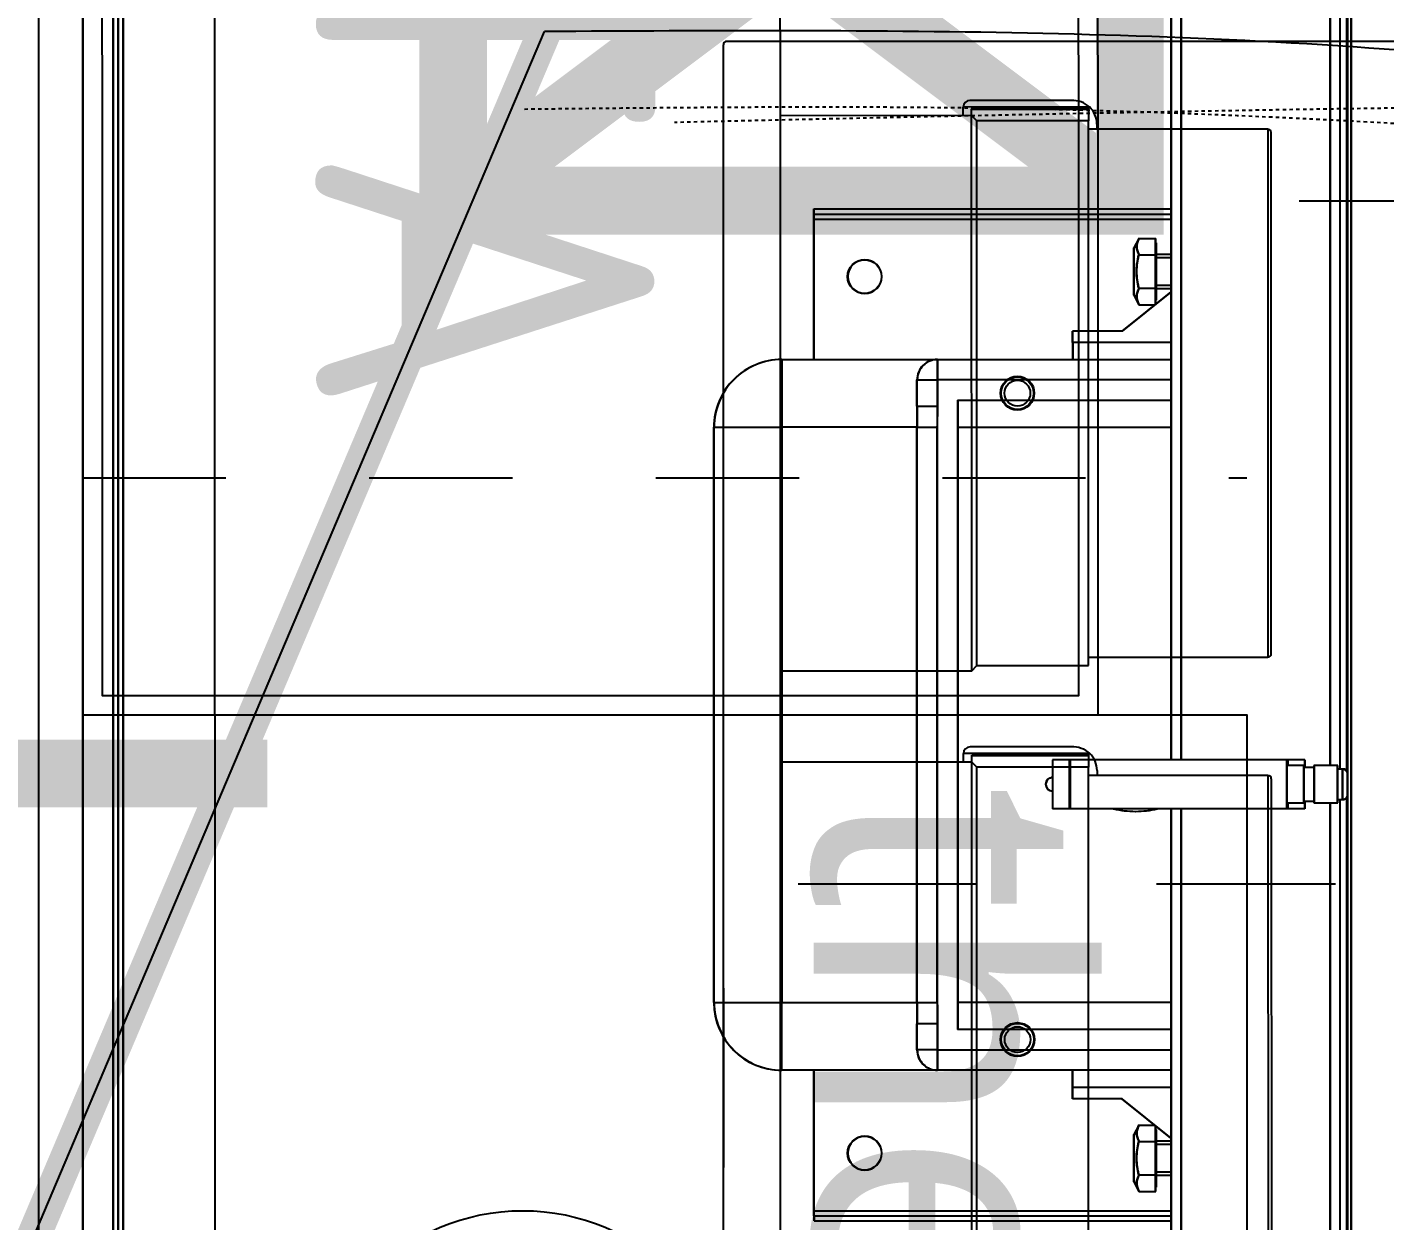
# Model space of a CAD drawing. Extents: x -2932 to 12371, y 2178 to 6224.
# Drawn here: x 6273.24 to 6313.35, y 4330.44 to 4365.71 of the extents above; entities that cross this region are included whole.
import ezdxf
from ezdxf import colors
from ezdxf.entities.mleader import LeaderData, LeaderLine
from ezdxf.math import Vec2, Vec3

# ---------------------------------------------------------------- set-up
doc = ezdxf.new("R2010")
doc.units = 0
doc.header["$PDMODE"] = 67
for name, pattern in [('ACAD_ISO02W100', [15, 12, -3]), ('prlm_ef', [0.165, 0.1, -0.065]), ('prlm_vmc', [0.282222, 0.141111, -0.141111]), ('Style de ligne -1', [0.41664, 0.20828, -0.20836])]:
    doc.linetypes.add(name, pattern=pattern)
doc.layers.get('0').update_dxf_attribs({"color": 252})
doc.layers.add('_GAZELEC-BOITE INCORPO', color=36, linetype='Continuous', lineweight=18)
doc.layers.add('_GAZELEC-RESERVATION', color=1, linetype='Continuous', lineweight=18)
for name, color, linetype in [('_GAZELEC-EAU CHAUDE', 1, 'Continuous'), ('B aménagement intérieur', 252, 'Continuous'), ('B Général', 252, 'Continuous'), ('C ANNOTATIONS-prestations', 252, 'Continuous'), ('F REMPLISSAGE-vert clair', 252, 'Continuous'), ('F REMPLISSAGE-vert foncé', 252, 'Continuous'), ('GAZ-GAZ N-1', 202, 'Continuous'), ('MTI900_Alu', 252, 'Continuous'), ('prlm-CHAUFF', 30, 'Continuous'), ('prlm-EAU-EF', 161, 'Continuous'), ('prlm-EAU-EUEV', 25, 'Continuous'), ('prlm-MOD', 64, 'Continuous')]:
    doc.layers.add(name, color=color, linetype=linetype)
doc.layers.add('prlm-ZEROPLOT', color=254, linetype='Continuous', plot=False)
doc.styles.add('Arial', font='arial.ttf')
doc.styles.add('prlm-chauff', font='trebucbi.ttf', dxfattribs={"height": 18})
doc.styles.get("Standard").update_dxf_attribs({"font": 'isocp.shx', "height": 15})
doc.dimstyles.new('200', dxfattribs={"dimscale": 0.1, "dimtxt": 150, "dimasz": 25, "dimexe": 50, "dimexo": 50, "dimgap": 20, "dimtad": 1, "dimdec": 0, "dimdsep": 46, "dimtxsty": 'Arial', "dimblk1": 'DOTBLANK', "dimblk2": 'DOTBLANK', "dimsah": 1, "dimcen": 25, "dimclrd": 5, "dimclre": 5, "dimadec": 0, "dimazin": 0, "dimtfac": 1, "dimtdec": 0, "dimtmove": 0, "dimatfit": 3, "dimldrblk": 'DOTBLANK', "dimfxl": 50, "dimtolj": 1, "dimtzin": 0, "dimarcsym": 0})

# ---------------------------------------------------------------- blocks, each defined once
blk = doc.blocks.new('A n1.200_wc-2')
at = {"layer": 'B Général', "linetype": 'Continuous'}
for p, q in [((-24.9, 0.1), (24.9, 0.1)), ((25, -20.1), (25, 0))]:
    blk.add_line(p, q, dxfattribs=at)
blk.add_arc((24.9, 0), 0.1, 0, 90, dxfattribs=at)
blk = doc.blocks.new('A n1.Groupe-6-1')
at = {"layer": 'B Général', "linetype": 'Style de ligne -1', "ltscale": 25.4, "flags": 128}
blk.add_lwpolyline([(-35.4, 7.6), (35.6, 7.6), (35.6, -32.4), (-35.4, -32.4)], close=True, dxfattribs=at)
at = {"layer": 'B Général', "xscale": -1, "rotation": 270}
blk.add_blockref('A n1.200_wc-2', (35.5, 7.5), dxfattribs=at)
blk = doc.blocks.new('A n1.WC-plan-PMR')
at = {"layer": 'B Général'}
blk.add_blockref('A n1.Groupe-6-1', (0, 0), dxfattribs=at)
blk = doc.blocks.new('A n1.T4 A32_A33 (2D)')
at = {"layer": 'B Général', "linetype": 'Continuous'}
blk.add_line((-638.1, 251.635), (-638.1, 160.635), dxfattribs=at)
at = {"layer": 'F REMPLISSAGE-vert clair'}
blk.add_line((-639.4, 251.635), (-639.4, 159.335), dxfattribs=at)
at = {"layer": 'F REMPLISSAGE-vert foncé'}
blk.add_line((-639.4, 251.635), (-639.4, 159.335), dxfattribs=at)
at = {"layer": 'F REMPLISSAGE-vert foncé', "linetype": 'Continuous'}
blk.add_line((-638.1, 251.635), (-638.1, 160.635), dxfattribs=at)
at = {"layer": 'B Général', "rotation": 180}
blk.add_blockref('A n1.WC-plan-PMR', (-583.58, 219.235), dxfattribs=at)
blk = doc.blocks.new('A n1.G 100_80')
at = {"layer": 'B Général', "linetype": 'Continuous', "flags": 128}
blk.add_lwpolyline([(9.5, -45), (9.5, 45), (48.52, 45), (48.52, -45)], close=True, dxfattribs=at)
at = {"layer": 'C ANNOTATIONS-prestations'}
for p, q in [((46.87, 43.75), (46.87, -43.75)), ((46.97, -43.75), (46.97, 43.75)), ((9.5, 42.25), (9.5, -42.25)), ((10.55, 41.05), (10.55, -41.05)), ((10.7, 41), (10.7, -41)), ((41.65, 2.775), (41.65, 40.287)), ((41.95, 2.775), (41.95, 40.274)), ((10.4, 39.6), (10.4, -39.6)), ((46.35, 2.6), (46.35, 36.034)), ((46.65, 35.974), (46.65, 2.5)), ((46.85, 31.75), (46.85, 2.433)), ((31.1, 14.95), (41.65, 14.95)), ((31.1, 14.8), (31.1, 14.95)), ((31.1, 14.8), (41.65, 14.8)), ((31.1, 14.8), (31.1, 14.65)), ((31.1, 14.65), (31.1, 10.5)), ((31.1, 14.65), (41.65, 14.65)), ((40.56, 13.8), (40.704, 14.082)), ((40.704, 14.082), (41.2, 14.082)), ((41.2, 14.082), (41.2, 13.836)), ((40.56, 13.8), (40.56, 12.4)), ((41.2, 13.95), (41.22, 13.95)), ((41.2, 13.836), (41.2, 13.591)), ((41.22, 13.95), (41.22, 12.25)), ((40.704, 13.591), (41.2, 13.591)), ((41.2, 13.591), (41.2, 13.1)), ((41.22, 13.6), (41.65, 13.6)), ((41.65, 13.508), (41.22, 13.508)), ((41.2, 13.1), (41.2, 12.609)), ((41.65, 12.504), (40.205, 11.342)), ((40.704, 12.609), (41.2, 12.609)), ((41.2, 12.609), (41.2, 12.364)), ((41.65, 12.692), (41.22, 12.692)), ((41.65, 12.6), (41.22, 12.6)), ((40.704, 12.119), (40.56, 12.4)), ((40.704, 12.119), (41.171, 12.119)), ((41.2, 12.364), (41.2, 12.142)), ((41.22, 12.25), (41.2, 12.25)), ((38.75, 11.342), (38.75, 11)), ((40.205, 11.342), (38.75, 11.342)), ((38.75, 11), (41.65, 11)), ((38.75, 11), (38.75, 10.5)), ((34.75, 10.5), (30.15, 10.5)), ((30.15, 10.5), (30.15, 8.5)), ((41.65, 10.5), (34.75, 10.5)), ((34.75, 9.9), (34.75, 10.5)), ((34.15, 9.9), (34.15, 9.125)), ((34.75, 9.9), (34.15, 9.9)), ((34.75, 9.9), (41.65, 9.9)), ((34.75, 9.125), (34.75, 9.9)), ((35.35, -9.3), (35.35, 9.3)), ((41.65, 9.3), (35.35, 9.3)), ((34.15, 8.5), (34.15, 9.125)), ((34.75, 9.125), (34.15, 9.125)), ((28.15, 8.5), (28.15, -8.5)), ((28.15, 8.5), (30.15, 8.5)), ((30.15, -8.5), (30.15, 8.5)), ((30.15, 8.5), (34.15, 8.5)), ((34.15, 8.5), (34.15, -8.5)), ((34.15, 8.5), (34.742, 8.5)), ((34.742, -8.5), (34.742, 8.5)), ((41.65, 8.5), (35.35, 8.5)), ((38.65, 2.775), (38.15, 2.775)), ((38.15, 1.325), (38.15, 2.775)), ((38.65, 1.325), (38.65, 2.775)), ((38.675, 2.775), (38.65, 2.775)), ((38.675, 2.775), (38.675, 1.325)), ((45.075, 2.775), (38.675, 2.775)), ((45.075, 2.775), (45.075, 1.325)), ((45.1, 2.775), (45.075, 2.775)), ((45.075, 2.6), (45.575, 2.6)), ((45.6, 2.775), (45.1, 2.775)), ((45.1, 2.6), (45.1, 2.775)), ((45.575, 1.5), (45.575, 2.6)), ((45.575, 2.55), (45.875, 2.55)), ((45.6, 2.55), (45.6, 2.775)), ((45.875, 1.5), (45.875, 2.6)), ((45.875, 2.6), (46.575, 2.6)), ((46.575, 2.6), (46.575, 1.5)), ((46.575, 2.5), (46.725, 2.5)), ((46.725, 2.5), (46.725, 1.6)), ((46.85, 1.667), (46.85, -31.75)), ((38.65, 1.325), (38.15, 1.325)), ((38.675, 1.325), (38.65, 1.325)), ((45.075, 1.325), (38.675, 1.325)), ((41.65, -40.287), (41.65, 1.325)), ((41.95, -40.274), (41.95, 1.325)), ((45.575, 1.5), (45.075, 1.5)), ((45.1, 1.325), (45.075, 1.325)), ((45.1, 1.325), (45.1, 1.5)), ((45.6, 1.325), (45.1, 1.325)), ((45.875, 1.55), (45.575, 1.55)), ((45.6, 1.325), (45.6, 1.55)), ((46.575, 1.5), (45.875, 1.5)), ((46.35, -36.044), (46.35, 1.5)), ((46.725, 1.6), (46.575, 1.6)), ((46.65, 1.6), (46.65, -35.984)), ((28.15, -8.5), (30.15, -8.5)), ((34.15, -8.5), (30.15, -8.5)), ((30.15, -10.5), (30.15, -8.5)), ((34.15, -9.124), (34.15, -8.5)), ((34.15, -8.5), (34.742, -8.5)), ((35.35, -8.5), (41.65, -8.5)), ((34.15, -9.124), (34.15, -9.9)), ((34.15, -9.124), (34.75, -9.124)), ((34.75, -9.9), (34.75, -9.124)), ((35.35, -9.3), (41.65, -9.3)), ((34.15, -9.9), (34.75, -9.9)), ((41.65, -9.9), (34.75, -9.9)), ((34.75, -10.5), (34.75, -9.9)), ((30.15, -10.5), (34.75, -10.5)), ((31.1, -10.5), (31.1, -14.65)), ((34.75, -10.5), (41.65, -10.5)), ((38.75, -11), (38.75, -10.5)), ((41.65, -11), (38.75, -11)), ((38.75, -11), (38.75, -11.342)), ((40.205, -11.342), (38.75, -11.342)), ((41.65, -12.504), (40.205, -11.342)), ((40.56, -12.4), (40.704, -12.118)), ((40.56, -12.4), (40.56, -13.8)), ((40.704, -12.118), (41.171, -12.118)), ((41.2, -12.142), (41.2, -12.364)), ((41.2, -12.25), (41.22, -12.25)), ((41.2, -12.364), (41.2, -12.609)), ((41.22, -12.25), (41.22, -13.95)), ((40.704, -12.609), (41.2, -12.609)), ((41.2, -12.609), (41.2, -13.1)), ((41.22, -12.6), (41.65, -12.6)), ((41.65, -12.692), (41.22, -12.692)), ((41.2, -13.1), (41.2, -13.591)), ((40.704, -13.591), (41.2, -13.591)), ((41.2, -13.591), (41.2, -13.836)), ((41.65, -13.508), (41.22, -13.508)), ((41.65, -13.6), (41.22, -13.6)), ((40.704, -14.081), (40.56, -13.8)), ((41.2, -13.836), (41.2, -14.081)), ((41.22, -13.95), (41.2, -13.95)), ((40.704, -14.081), (41.2, -14.081)), ((31.1, -14.65), (31.1, -14.8)), ((31.1, -14.65), (41.65, -14.65)), ((31.1, -14.8), (41.65, -14.8)), ((31.1, -14.8), (31.1, -14.95)), ((31.1, -14.95), (41.65, -14.95))]:
    blk.add_line(p, q, dxfattribs=at)
at = {"layer": 'C ANNOTATIONS-prestations', "flags": 128}
for points in [[(40.704, 13.591, -0.132797), (40.637, 13.836, -0.132797), (40.704, 14.082)], [(40.704, 12.119, -0.132797), (40.637, 12.364, -0.132797), (40.704, 12.609)], [(28.15, 8.5, -0.198912), (28.736, 9.914, -0.198912), (30.15, 10.5)], [(34.15, 9.9, -0.198912), (34.326, 10.324, -0.198912), (34.75, 10.5)], [(39.95, 2.775, -0.057544), (40.6, 2.85, -0.057544), (41.25, 2.775)], [(46.725, 2.5, -0.16547), (46.816, 2.469, -0.16547), (46.87, 2.388)], [(38.15, 1.85, -0.414214), (37.95, 2.05, -0.414214), (38.15, 2.25)], [(46.87, 1.712, -0.16547), (46.816, 1.631, -0.16547), (46.725, 1.6)], [(30.15, -10.5, -0.198912), (28.736, -9.914, -0.198912), (28.15, -8.5)], [(34.75, -10.5, -0.198912), (34.326, -10.324, -0.198912), (34.15, -9.9)], [(40.704, -12.609, -0.132797), (40.637, -12.364, -0.132797), (40.704, -12.118)], [(40.704, -14.081, -0.132797), (40.637, -13.836, -0.132797), (40.704, -13.591)]]:
    blk.add_lwpolyline(points, format="xyb", dxfattribs=at)
blk.add_lwpolyline([(34.75, -9.124), (34.742, -8.506), (34.742, -8.5)], dxfattribs=at)
at = {"layer": 'C ANNOTATIONS-prestations'}
for centre in [(32.6, 12.95), (32.6, -12.95)]:
    blk.add_circle(centre, 0.5, dxfattribs=at)
for points in [[(40.704, 13.591), (40.575, 13.098), (40.702, 12.615), (40.703, 12.612), (40.704, 12.609)], [(34.742, 8.5), (34.746, 8.812), (34.75, 9.118), (34.75, 9.121), (34.75, 9.125)], [(40.704, -12.609), (40.575, -13.102), (40.702, -13.585), (40.703, -13.588), (40.704, -13.591)]]:
    blk.add_open_spline(points, degree=2, knots=[0, 0, 0, 1, 1, 2, 2, 2], dxfattribs=at)
blk = doc.blocks.new('xi.thema+')
at = {"layer": 'prlm-CHAUFF', "color": 7, "linetype": 'prlm_vmc', "ltscale": 30}
for points in [[(-27.9, 0), (-27.9, 34.4)], [(27.9, 0), (27.9, 34.4)]]:
    blk.add_lwpolyline(points, dxfattribs=at)
at = {"layer": 'prlm-CHAUFF', "color": 0}
blk.add_lwpolyline([(-20.9, 0), (-20.9, 34.4), (20.9, 34.4), (20.9, 0)], close=True, dxfattribs=at)
for radius in [6.25, 4]:
    blk.add_circle((0, 13), radius, dxfattribs=at)
at = {"layer": 'prlm-CHAUFF', "color": 0, "insert": (0, 25.539), "char_height": 8, "width": 7.19706, "attachment_point": 5, "style": 'prlm-chauff'}
blk.add_mtext('thema+', dxfattribs=at)
blk = doc.blocks.new('A n0.MTI900_Alu_390')
at = {"layer": 'MTI900_Alu', "color": 1, "linetype": 'Continuous'}
for p, q in [((-4.225, 0), (4.225, 0)), ((-4.105, -0.105), (4.105, -0.105)), ((-4.1, -0.12), (4.1, -0.12)), ((-3.96, -0.09), (3.96, -0.09)), ((-0.85, -1.865), (0.85, -1.865)), ((-0.85, -1.865), (-0.85, -2.065)), ((0.85, -1.865), (0.85, -2.065)), ((-1.05, -2.525), (-1.05, -2.065)), ((-1.05, -2.065), (-0.85, -2.065)), ((0.85, -2.065), (-0.85, -2.065)), ((-0.85, -2.065), (-0.85, -2.465)), ((0.85, -2.465), (0.85, -2.065)), ((1.05, -2.065), (0.85, -2.065)), ((1.05, -2.065), (1.05, -2.525)), ((-1.48, -2.16), (-1.495, -2.16)), ((-1.48, -2.16), (-1.48, -3.215)), ((-1.48, -2.16), (-1.465, -2.16)), ((-1.465, -2.16), (-1.05, -2.16)), ((-1.465, -2.16), (-1.465, -3.215)), ((1.05, -2.16), (1.465, -2.16)), ((1.465, -2.16), (1.48, -2.16)), ((1.465, -2.16), (1.465, -3.215)), ((1.48, -2.16), (1.48, -3.215)), ((1.48, -2.16), (1.495, -2.16)), ((1.495, -2.16), (1.495, -3.215)), ((-0.99, -2.465), (-0.9124, -2.465)), ((-0.99, -2.525), (-0.99, -2.465)), ((-0.85, -2.465), (-0.9124, -2.465)), ((-0.9124, -2.525), (-0.9124, -2.465)), ((-0.85, -2.465), (0.85, -2.465)), ((-0.85, -2.465), (-0.85, -2.5242)), ((0.9124, -2.465), (0.85, -2.465)), ((0.85, -2.465), (0.85, -2.5242)), ((0.9124, -2.465), (0.99, -2.465)), ((0.9124, -2.465), (0.9124, -2.525)), ((0.99, -2.465), (0.99, -2.525)), ((-1.05, -3.215), (-1.05, -2.525)), ((-0.99, -2.525), (-1.05, -2.525)), ((-0.99, -2.525), (-0.99, -3.215)), ((-0.9124, -2.525), (-0.99, -2.525)), ((0.85, -2.5242), (-0.85, -2.5242)), ((0.99, -2.525), (0.9124, -2.525)), ((0.99, -3.215), (0.99, -2.525)), ((1.05, -2.525), (0.99, -2.525)), ((1.05, -2.525), (1.05, -3.215)), ((0.93, -2.585), (-0.93, -2.585)), ((-0.93, -3.215), (-0.93, -2.585)), ((-0.85, -3.215), (-0.85, -2.585)), ((0.85, -2.585), (0.85, -3.215)), ((0.93, -2.585), (0.93, -3.215)), ((-0.2775, -2.915), (-0.2775, -2.865)), ((-0.1325, -2.865), (-0.2775, -2.865)), ((-0.1325, -2.915), (-0.1325, -2.865)), ((-1.1342, -2.925), (-1.1, -2.925)), ((-1.1342, -3.0705), (-1.1342, -2.925)), ((-1.1, -2.925), (-1.1, -3.215)), ((-1.1, -2.925), (-1.05, -2.925)), ((-0.1325, -2.915), (-0.2775, -2.915)), ((-0.2775, -2.9175), (-0.2775, -2.915)), ((-0.2775, -2.9175), (-0.1325, -2.9175)), ((-0.2775, -3.5575), (-0.2775, -2.9175)), ((-0.1325, -2.9175), (-0.1325, -2.915)), ((-0.1325, -3.5575), (-0.1325, -2.9175)), ((1.1, -2.925), (1.05, -2.925)), ((1.1, -3.215), (1.1, -2.925)), ((1.1, -2.925), (1.1342, -2.925)), ((1.1342, -3.0705), (1.1342, -2.925)), ((-1.2504, -3.215), (-1.1342, -3.0705)), ((1.2504, -3.215), (1.1342, -3.0705)), ((-1.38, -3.106), (-1.4081, -3.1204)), ((-1.4081, -3.1204), (-1.4081, -3.17)), ((-1.38, -3.106), (-1.24, -3.106)), ((-1.3591, -3.1204), (-1.3591, -3.17)), ((-1.2609, -3.1204), (-1.2609, -3.17)), ((-1.2119, -3.1204), (-1.24, -3.106)), ((-1.2119, -3.1204), (-1.2119, -3.1671)), ((1.24, -3.106), (1.2119, -3.1204)), ((1.2119, -3.1204), (1.2119, -3.1671)), ((1.24, -3.106), (1.38, -3.106)), ((1.2609, -3.1204), (1.2609, -3.17)), ((1.3591, -3.1204), (1.3591, -3.17)), ((1.4081, -3.1204), (1.38, -3.106)), ((1.4081, -3.1204), (1.4081, -3.17)), ((-1.4081, -3.17), (-1.3836, -3.17)), ((-1.395, -3.17), (-1.395, -3.172)), ((-1.395, -3.172), (-1.225, -3.172)), ((-1.3836, -3.17), (-1.3591, -3.17)), ((-1.36, -3.172), (-1.36, -3.215)), ((-1.3591, -3.17), (-1.31, -3.17)), ((-1.3508, -3.215), (-1.3508, -3.172)), ((-1.31, -3.17), (-1.2609, -3.17)), ((-1.2692, -3.215), (-1.2692, -3.172)), ((-1.2609, -3.17), (-1.2364, -3.17)), ((-1.26, -3.215), (-1.26, -3.172)), ((-1.2364, -3.17), (-1.2142, -3.17)), ((-1.225, -3.172), (-1.225, -3.17)), ((1.2142, -3.17), (1.2364, -3.17)), ((1.225, -3.17), (1.225, -3.172)), ((1.225, -3.172), (1.395, -3.172)), ((1.2364, -3.17), (1.2609, -3.17)), ((1.26, -3.172), (1.26, -3.215)), ((1.2609, -3.17), (1.31, -3.17)), ((1.2692, -3.215), (1.2692, -3.172)), ((1.31, -3.17), (1.3591, -3.17)), ((1.3508, -3.215), (1.3508, -3.172)), ((1.3591, -3.17), (1.3836, -3.17)), ((1.36, -3.215), (1.36, -3.172)), ((1.3836, -3.17), (1.4081, -3.17)), ((1.395, -3.172), (1.395, -3.17)), ((-0.2775, -3.215), (-4.0287, -3.215)), ((-0.2775, -3.245), (-4.0274, -3.245)), ((4.0287, -3.215), (-0.1325, -3.215)), ((4.0274, -3.245), (-0.1325, -3.245)), ((-0.2775, -3.5575), (-0.1325, -3.5575)), ((-0.2775, -3.56), (-0.2775, -3.5575)), ((-0.2775, -3.61), (-0.2775, -3.56)), ((-0.26, -3.56), (-0.2775, -3.56)), ((-0.26, -3.5575), (-0.26, -3.6075)), ((-0.15, -3.6075), (-0.15, -3.5575)), ((-0.1325, -3.56), (-0.15, -3.56)), ((-0.1325, -3.56), (-0.1325, -3.5575)), ((-0.1325, -3.61), (-0.1325, -3.56)), ((-0.255, -3.61), (-0.2775, -3.61)), ((-0.15, -3.6075), (-0.26, -3.6075)), ((-0.255, -3.6075), (-0.255, -3.6375)), ((-0.155, -3.6375), (-0.155, -3.6075)), ((-0.1325, -3.61), (-0.155, -3.61)), ((-0.15, -3.6375), (-0.26, -3.6375)), ((-0.26, -3.6375), (-0.26, -3.7075)), ((-0.15, -3.7075), (-0.15, -3.6375)), ((-0.26, -3.685), (-3.6034, -3.685)), ((3.6044, -3.685), (-0.15, -3.685)), ((-3.5974, -3.715), (-0.25, -3.715)), ((-0.26, -3.7075), (-0.15, -3.7075)), ((-0.25, -3.7075), (-0.25, -3.7225)), ((-0.25, -3.7225), (-0.16, -3.7225)), ((-0.16, -3.7225), (-0.16, -3.7075)), ((-0.16, -3.715), (3.5984, -3.715)), ((-4.375, -3.737), (4.375, -3.737)), ((4.375, -3.747), (-4.375, -3.747)), ((-3.175, -3.735), (-0.2433, -3.735)), ((-0.1667, -3.735), (3.175, -3.735))]:
    blk.add_line(p, q, dxfattribs=at)
for centre in [(-1.295, -2.31), (1.295, -2.31)]:
    blk.add_circle(centre, 0.05, dxfattribs=at)
for centre, radius, start, end in [((-0.85, -2.065), 0.2, 90, 180), ((0.85, -2.065), 0.2, 0, 90), ((-0.99, -2.525), 0.06, 90, 180), ((0.99, -2.525), 0.06, 0, 90), ((-0.205, -2.865), 0.02, 0, 180), ((0, -3.11), 0.285, 166.8264, 193.1736), ((-1.3836, -3.1624), 0.0487, 59.7422, 120.2578), ((-1.2364, -3.1624), 0.0487, 59.7422, 120.2578), ((1.2364, -3.1624), 0.0487, 59.7422, 120.2578), ((1.3836, -3.1624), 0.0487, 59.7422, 120.2578), ((-0.235, -3.7225), 0.015, 180, 255.1649), ((-0.175, -3.7225), 0.015, 284.8351, 0)]:
    blk.add_arc(centre, radius, start, end, dxfattribs=at)
for points, knots in [([(-0.85, -2.5242), (-0.8604, -2.5242), (-0.8708, -2.5243), (-0.8916, -2.5247), (-0.902, -2.525), (-0.9124, -2.525)], [0, 0, 0, 0, 0.5, 0.5, 1, 1, 1, 1]), ([(0.9124, -2.525), (0.902, -2.525), (0.8916, -2.5247), (0.8708, -2.5243), (0.8604, -2.5242), (0.85, -2.5242)], [0, 0, 0, 0, 0.5, 0.5, 1, 1, 1, 1]), ([(-1.3591, -3.1204), (-1.3511, -3.1183), (-1.343, -3.1166), (-1.3306, -3.1149), (-1.3265, -3.1144), (-1.3182, -3.1138), (-1.3141, -3.1137), (-1.3017, -3.1137), (-1.2935, -3.1143), (-1.2772, -3.1166), (-1.269, -3.1183), (-1.2609, -3.1204)], [0, 0, 0, 0, 0.25, 0.25, 0.375, 0.375, 0.5, 0.5, 0.75, 0.75, 1, 1, 1, 1]), ([(1.2609, -3.1204), (1.269, -3.1183), (1.2772, -3.1166), (1.2935, -3.1143), (1.3017, -3.1137), (1.3141, -3.1137), (1.3182, -3.1138), (1.3265, -3.1144), (1.3306, -3.1149), (1.343, -3.1166), (1.3511, -3.1183), (1.3591, -3.1204)], [0, 0, 0, 0, 0.25, 0.25, 0.5, 0.5, 0.625, 0.625, 0.75, 0.75, 1, 1, 1, 1])]:
    blk.add_open_spline(points, degree=3, knots=knots, dxfattribs=at)
blk = doc.blocks.new('xi.uta-yzen-g')
at = {"layer": 'prlm-CHAUFF', "ltscale": 50}
for p, q in [((-17.3, 35.02), (-1.7, 35.02)), ((-17.3, 35.02), (-17.3, 29.72)), ((-1.8, 35.12), (-17.2, 35.12)), ((-1.7, 29.72), (-1.7, 35.02)), ((1.8, 35.02), (17.4, 35.02)), ((1.8, 35.02), (1.8, 29.72)), ((1.9, 35.12), (17.3, 35.12)), ((-17.956, 29.72), (-17.55, 29.72)), ((-17.956, 29.72), (-17.956, 26.02)), ((-17.9, 29.72), (-17.9, 26.27)), ((-17.88, 29.72), (-17.88, 26.27)), ((-1.45, 29.72), (-17.55, 29.72)), ((-17.55, 29.72), (-17.55, 26.42)), ((-17.45, 29.97), (-17.3, 29.97)), ((-1.45, 26.42), (-1.45, 29.72)), ((1.144, 29.72), (1.55, 29.72)), ((1.144, 29.72), (1.144, 26.02)), ((1.2, 29.72), (1.2, 26.27)), ((1.22, 29.72), (1.22, 26.27)), ((17.65, 29.72), (1.55, 29.72)), ((1.55, 29.72), (1.55, 26.42)), ((1.65, 29.97), (1.8, 29.97)), ((-18.15, 29.216), (-18.15, 26.22)), ((0.95, 29.216), (0.95, 26.22)), ((-17.9, 28.42), (-17.88, 28.42)), ((1.2, 28.42), (1.22, 28.42)), ((-17.88, 28.07), (-17.9, 28.07)), ((-17.9, 27.693), (-17.88, 27.693)), ((1.22, 28.07), (1.2, 28.07)), ((1.2, 27.693), (1.22, 27.693)), ((-17.88, 27.343), (-17.9, 27.343)), ((-17.9, 27.293), (-17.88, 27.293)), ((1.22, 27.343), (1.2, 27.343)), ((1.2, 27.293), (1.22, 27.293)), ((-17.88, 27.193), (-17.9, 27.193)), ((1.22, 27.193), (1.2, 27.193)), ((-17.88, 26.27), (-17.9, 26.27)), ((-17.7, 26.27), (-17.88, 26.27)), ((-17.55, 26.42), (-17.7, 26.27)), ((-1.3, 26.27), (-17.7, 26.27)), ((-17.7, 26.27), (-17.7, 20.62)), ((-1.45, 26.42), (-17.55, 26.42)), ((-1.3, 26.27), (-1.45, 26.42)), ((-1.3, 20.62), (-1.3, 26.27)), ((1.22, 26.27), (1.2, 26.27)), ((1.4, 26.27), (1.22, 26.27)), ((1.55, 26.42), (1.4, 26.27)), ((17.8, 26.27), (1.4, 26.27)), ((1.4, 26.27), (1.4, 20.62)), ((17.65, 26.42), (1.55, 26.42)), ((-17.7, 26.02), (-17.95, 26.02)), ((1.4, 26.02), (1.15, 26.02))]:
    blk.add_line(p, q, dxfattribs=at)
for points in [[(-39, 30), (-39, 0), (0, 0), (0, 30)], [(-38.429, 29.429), (-38.429, 0.571), (-0.571, 0.571), (-0.571, 29.429)], [(-40.5, 20.62), (-40.5, 3.9), (40.5, 3.9), (40.5, 20.62)]]:
    blk.add_lwpolyline(points, close=True, dxfattribs=at)
for centre, radius in [((-9.5, 27.62), 0.5), ((-9.5, 27.62), 0.48), ((9.6, 27.62), 0.5), ((9.6, 27.62), 0.48), ((-9.5, 27.62), 0.38), ((9.6, 27.62), 0.38)]:
    blk.add_circle(centre, radius, dxfattribs=at)
for centre, radius, start, end in [((-17.2, 35.02), 0.1, 90, 180), ((-1.8, 35.02), 0.1, 0, 90), ((1.9, 35.02), 0.1, 90, 180), ((-17.375, 29.24), 0.776, 138.5248, 181.7675), ((-17.45, 29.27), 0.7, 90, 136.2731), ((1.725, 29.24), 0.776, 138.5248, 181.7675), ((1.65, 29.27), 0.7, 90, 136.2731), ((-17.95, 26.22), 0.2, 180, 268.3239), ((1.15, 26.22), 0.2, 180, 268.3239), ((-17.95, 26.22), 0.2, 268.3239, 270), ((1.15, 26.22), 0.2, 268.3239, 270)]:
    blk.add_arc(centre, radius, start, end, dxfattribs=at)
for centre, major_axis, ratio, start_param, end_param in [((-17.45, 28.959), (-0.45, 0), 0.974723, 5.983927, 6.283185), ((1.65, 28.959), (-0.45, 0), 0.974723, 5.983927, 6.283185), ((-17.45, 28.603), (-0.45, 0), 0.974723, 5.983927, 6.283185), ((-16.65, 28.603), (-1.25, 0), 0.146694, 0, 0.179125), ((1.65, 28.603), (-0.45, 0), 0.974723, 5.983927, 6.283185), ((2.45, 28.603), (-1.25, 0), 0.146694, 0, 0.179125)]:
    blk.add_ellipse(centre, major_axis=major_axis, ratio=ratio, start_param=start_param, end_param=end_param, dxfattribs=at)
for points in [[(-17.882, 29.391), (-17.886, 29.379), (-17.889, 29.366), (-17.897, 29.324), (-17.9, 29.294), (-17.9, 29.265)], [(1.218, 29.391), (1.214, 29.379), (1.211, 29.366), (1.203, 29.324), (1.2, 29.294), (1.2, 29.265)]]:
    blk.add_open_spline(points, degree=3, knots=[0.8185803, 0.8185803, 0.8185803, 0.8185803, 0.875, 0.875, 1, 1, 1, 1], dxfattribs=at)
at = {"layer": 'prlm-CHAUFF', "ltscale": 50, "insert": (-31.697, 16.894), "char_height": 10, "width": 139.79252, "attachment_point": 1}
blk.add_mtext('UTA', dxfattribs=at)
blk = doc.blocks.new('xi.dchrob')
at = {"layer": 'prlm-ZEROPLOT', "color": 253, "linetype": 'ACAD_ISO02W100', "ltscale": 5}
for radius in [180, 120]:
    blk.add_circle((13.375, 0), radius, dxfattribs=at)
blk = doc.blocks.new('FLECHE1')
h = blk.add_hatch(color=256)
h.dxf.hatch_style = 1
h.paths.add_polyline_path([(495907.08, -370439.56), (495913.62, -370315.47), (495936.11, -370371.09), (495991.74, -370348.6)])
for p, q in [((495907.08, -370439.56), (496141.31, -369887.17)), ((495913.62, -370315.47), (495907.08, -370439.56)), ((495913.62, -370315.47), (495907.08, -370439.56)), ((495936.11, -370371.09), (495913.62, -370315.47)), ((495936.11, -370371.09), (495913.62, -370315.47)), ((495991.74, -370348.6), (495907.08, -370439.56)), ((495907.08, -370439.56), (495991.74, -370348.6)), ((495936.11, -370371.09), (495991.74, -370348.6)), ((495991.74, -370348.6), (495936.11, -370371.09)), ((495907.08, -370439.56), (495936.11, -370371.09))]:
    blk.add_line(p, q)
at = {"const_width": 10}
for points in [[(495936.11, -370371.09), (496141.31, -369887.17)], [(495907.08, -370439.56), (495913.62, -370315.47), (495936.11, -370371.09), (495991.74, -370348.6), (495907.08, -370439.56)]]:
    blk.add_lwpolyline(points, dxfattribs=at)
blk = doc.blocks.new('_DOTBLANK')
at = {"color": 0, "linetype": 'ByBlock'}
blk.add_line((-0.5, 0), (-1, 0), dxfattribs=at)
blk.add_circle((0, 0), 0.5, dxfattribs=at)
blk = doc.blocks.new('*D381')
at = {"layer": '_GAZELEC-BOITE INCORPO', "color": 5, "lineweight": -2, "transparency": 16777216}
for p, q in [((6310.82, 4360.583), (6397.669, 4360.583)), ((6392.669, 4358.083), (6392.669, 4302.889)), ((6310.82, 4300.389), (6397.669, 4300.389))]:
    blk.add_line(p, q, dxfattribs=at)
at = {"layer": 'Defpoints', "color": 0, "transparency": 16777216}
for p in [(6305.82, 4360.583), (6305.82, 4300.389), (6392.669, 4300.389)]:
    blk.add_point(p, dxfattribs=at)
at = {"layer": '_GAZELEC-BOITE INCORPO', "color": 5, "lineweight": -2, "transparency": 16777216, "xscale": 2.5, "yscale": 2.5, "zscale": 2.5}
for p, rotation in [((6392.669, 4360.583), 90), ((6392.669, 4300.389), 270)]:
    blk.add_blockref('_DOTBLANK', p, dxfattribs=dict(at, rotation=rotation))
at = {"layer": '_GAZELEC-BOITE INCORPO', "color": 0, "transparency": 16777216, "insert": (6383.01, 4330.486), "char_height": 15, "attachment_point": 5, "rotation": 90, "style": 'Arial'}
blk.add_mtext('\\A1;60', dxfattribs=at)
blk = doc.blocks.new('*D382')
at = {"layer": '_GAZELEC-BOITE INCORPO', "color": 5, "lineweight": -2, "transparency": 16777216}
for p, q in [((6310.968, 4391.829), (6397.669, 4391.829)), ((6392.669, 4363.083), (6392.669, 4389.329)), ((6310.82, 4360.583), (6397.669, 4360.583))]:
    blk.add_line(p, q, dxfattribs=at)
at = {"layer": 'Defpoints', "color": 0, "transparency": 16777216}
for p in [(6305.968, 4391.829), (6392.669, 4391.829), (6305.82, 4360.583)]:
    blk.add_point(p, dxfattribs=at)
at = {"layer": '_GAZELEC-BOITE INCORPO', "color": 5, "lineweight": -2, "transparency": 16777216, "xscale": 2.5, "yscale": 2.5, "zscale": 2.5}
for p, rotation in [((6392.669, 4391.829), 90), ((6392.669, 4360.583), 270)]:
    blk.add_blockref('_DOTBLANK', p, dxfattribs=dict(at, rotation=rotation))
at = {"layer": '_GAZELEC-BOITE INCORPO', "color": 0, "transparency": 16777216, "insert": (6383.005, 4376.206), "char_height": 15, "attachment_point": 5, "rotation": 90, "style": 'Arial'}
blk.add_mtext('\\A1;31', dxfattribs=at)

msp = doc.modelspace()

# ---------------------------------------------------------------- linework, layer by layer
at = {"layer": '_GAZELEC-BOITE INCORPO', "const_width": 2}
msp.add_lwpolyline([(6285.821, 4365.583), (6285.821, 4360.583), (6305.82, 4360.583), (6305.821, 4375.583), (6285.821, 4375.583), (6285.821, 4360.583), (6305.821, 4375.583), (6285.821, 4375.582), (6305.82, 4360.583)], dxfattribs=at)
at = {"layer": '_GAZELEC-EAU CHAUDE', "linetype": 'prlm_ef'}
msp.add_spline([(6287.935, 4363.291), (6303.293, 4363.291), (6393.366, 4363.291), (6519.149, 4456.177), (6608.789, 4480.912), (6643.812, 4480.912), (6672.157, 4480.912), (6690.81, 4480.912), (6726.748, 4465.673), (6741.084, 4428.836), (6741.918, 4394.327)], degree=3, dxfattribs=at)
at = {"layer": 'GAZ-GAZ N-1'}
msp.add_spline([(6221.575, 4240.529), (6245.822, 4240.533), (6301.459, 4240.533), (6362.95, 4240.533), (6411.257, 4248.522), (6423.304, 4264.768), (6433.276, 4295.63), (6431.86, 4311.442), (6427.301, 4323.361), (6414.383, 4337.494), (6394.6, 4349.457), (6371.949, 4356.745), (6356.968, 4358.442), (6317.894, 4364.654), (6288.526, 4365.581)], degree=3, dxfattribs=at)
at = {"layer": 'prlm-EAU-EF', "linetype": 'prlm_ef'}
msp.add_open_spline([(6287.891, 4367.291), (6290.786, 4367.323), (6293.695, 4367.355), (6298.609, 4367.356), (6300.601, 4367.343), (6305.042, 4367.26), (6307.491, 4367.177), (6312.393, 4366.955), (6314.848, 4366.817), (6322.219, 4366.346), (6327.138, 4365.961), (6341.058, 4364.884), (6350.007, 4364.209), (6367.387, 4363.846), (6375.814, 4364.16), (6386.362, 4365.806), (6388.885, 4366.303), (6393.401, 4367.411), (6395.413, 4367.991), (6399.396, 4369.3), (6401.364, 4370.03), (6407.208, 4372.428), (6411.023, 4374.306), (6423.314, 4381.235), (6431.533, 4387.284), (6447.73, 4400.793), (6455.707, 4408.249), (6471.848, 4423.441), (6480.014, 4431.175), (6497.019, 4445.782), (6505.86, 4452.657), (6518.204, 4460.314), (6521.163, 4462.013), (6527.167, 4465.205), (6530.214, 4466.698), (6539.47, 4470.886), (6545.795, 4473.287), (6564.57, 4479.255), (6577.302, 4481.865), (6594.585, 4483.944), (6599.085, 4484.352), (6606.928, 4484.851), (6610.276, 4484.995), (6616.942, 4485.166), (6620.263, 4485.196), (6630.196, 4485.184), (6636.78, 4485.039), (6646.393, 4484.866), (6649.44, 4484.817), (6658.775, 4484.719), (6665.047, 4484.723), (6672.402, 4484.919), (6673.541, 4484.956), (6675.839, 4485.032), (6676.995, 4485.07), (6680.49, 4485.169), (6682.854, 4485.211), (6686.828, 4485.15), (6688.413, 4485.091), (6691.649, 4484.872), (6693.299, 4484.708), (6696.6, 4484.266), (6698.253, 4483.989), (6703.195, 4482.986), (6706.467, 4482.087), (6713.705, 4479.483), (6717.614, 4477.623), (6723.008, 4474.174), (6724.723, 4472.918), (6727.45, 4470.607), (6728.513, 4469.611), (6731.542, 4466.456), (6733.313, 4464.158), (6736.412, 4459.296), (6737.742, 4456.73), (6741.121, 4448.91), (6742.656, 4443.413), (6744.235, 4435.29), (6744.638, 4432.684), (6745.961, 4422.058), (6746.183, 4414.249), (6746.118, 4402.431), (6746.017, 4398.317), (6745.916, 4394.229)], degree=3, knots=[0, 0, 0, 0, 8.718439, 8.718439, 14.602675, 14.602675, 21.745122, 21.745122, 28.887568, 28.887568, 43.172461, 43.172461, 69.487779, 69.487779, 95.803096, 95.803096, 104.278094, 104.278094, 111.285708, 111.285708, 118.293323, 118.293323, 132.308552, 132.308552, 164.17901, 164.17901, 196.049469, 196.049469, 227.919928, 227.919928, 259.790386, 259.790386, 269.591732, 269.591732, 279.393077, 279.393077, 298.995769, 298.995769, 336.625103, 336.625103, 349.840593, 349.840593, 359.696941, 359.696941, 369.553289, 369.553289, 389.265986, 389.265986, 398.4222, 398.4222, 417.360195, 417.360195, 420.829959, 420.829959, 424.299724, 424.299724, 431.239252, 431.239252, 435.75495, 435.75495, 440.347643, 440.347643, 444.940337, 444.940337, 454.125725, 454.125725, 465.848734, 465.848734, 471.675944, 471.675944, 475.676429, 475.676429, 483.677401, 483.677401, 491.678372, 491.678372, 507.273387, 507.273387, 514.612808, 514.612808, 537.481747, 537.481747, 549.887179, 549.887179, 549.887179, 549.887179], dxfattribs=at)
for points in [[(5177.95, 4446.021), (5161.915, 4446.021), (5147.881, 4444.816), (5128.005, 4440.018), (5117.471, 4435.532), (5107.41, 4429.929), (5098.117, 4419.339), (5094.045, 4411.188), (5091.225, 4386.156), (5089.873, 4366.145), (5088.273, 4338.718), (5083.861, 4301.678), (5083.861, 4277.262), (5095.259, 4241.911), (5119.325, 4217.845), (5169.547, 4213.631), (5218.287, 4222.862), (5249.142, 4231.11), (5276.964, 4233.829), (5369.753, 4210.309), (5430.536, 4195.63), (5478.15, 4191.823), (5567.143, 4191.823), (5693.92, 4191.823), (5989.915, 4191.823), (6151.093, 4191.823), (6235.036, 4191.823), (6295.309, 4191.823), (6306.79, 4191.823), (6315.4, 4191.823), (6355.583, 4183.805), (6384.284, 4163.409), (6398.635, 4124.212), (6393.532, 4087.564), (6354.195, 4072.367), (6335.868, 4072.367), (6292.694, 4071.692)], [(5177.137, 4444.697), (5161.763, 4444.697), (5147.385, 4443.056), (5129.165, 4437.584), (5114.477, 4430.909), (5105.919, 4424.644), (5101.287, 4418.768), (5097.257, 4411.111), (5095.109, 4398.587), (5095.109, 4375.477), (5093.912, 4354.549), (5092.716, 4333.128), (5090.486, 4307.679), (5092.141, 4280.071), (5101.527, 4253.206), (5121.204, 4229.841), (5163.24, 4228.053), (5237.026, 4245.584), (5289.964, 4250.078), (5361.297, 4235.168), (5413.83, 4218.02), (5481.512, 4213.446), (5936.354, 4213.446), (6159.754, 4213.446), (6318.296, 4213.446), (6348.484, 4213.446), (6366.203, 4213.446), (6410.523, 4228.749), (6430.867, 4261.539), (6436.14, 4313.763), (6394.768, 4355.135), (6351.952, 4362.893), (6292.364, 4362.893)]]:
    msp.add_spline(points, degree=3, dxfattribs=at)
at = {"layer": 'prlm-EAU-EUEV', "const_width": 2}
msp.add_lwpolyline([(6240.27, 4355.431), (6240.27, 4358.678), (6244.803, 4363.212), (6252.244, 4362.743), (6271.327, 4343.66), (6280.339, 4343.66)], dxfattribs=at)

# ---------------------------------------------------------------- block references
at = {"layer": 'B aménagement intérieur', "xscale": -1, "rotation": 180}
for name, p in [('A n1.T4 A32_A33 (2D)', (6912.988, 4552.024)), ('A n1.G 100_80', (6265.388, 4345.389))]:
    msp.add_blockref(name, p, dxfattribs=at)
at = {"layer": 'GAZ-GAZ N-1', "xscale": 0.1, "yscale": 0.1, "zscale": 0.1}
msp.add_blockref('FLECHE1', (-43325.605, 41354.298), dxfattribs=at)
at = {"layer": 'prlm-CHAUFF', "xscale": 9.999999999999975, "yscale": 9.999999999999975, "zscale": 9.999999999999975, "rotation": 89.99988466022917}
msp.add_blockref('A n0.MTI900_Alu_390', (6274.879, 4345.389), dxfattribs=at)
at = {"layer": 'prlm-CHAUFF'}
for name, p, rotation in [('xi.uta-yzen-g', (6274.879, 4345.389), 270.01224236823), ('xi.thema+', (6274.879, 4324.489), 269.9998100426611)]:
    msp.add_blockref(name, p, dxfattribs=dict(at, rotation=rotation))
at = {"layer": 'prlm-MOD', "rotation": 90}
msp.add_blockref('xi.dchrob', (6263.63, 4398.73), dxfattribs=at)

# ---------------------------------------------------------------- dimensions: what is measured, and where the dimension line sits
at = {"layer": '_GAZELEC-BOITE INCORPO'}
for base, p2, picture, middle in [((6392.669, 4391.829), (6305.968, 4391.829), '*D382', (6383.005, 4376.206)), ((6392.669, 4300.389), (6305.82, 4300.389), '*D381', (6383.01, 4330.486))]:
    dim = msp.add_linear_dim(base=base, p1=(6305.82, 4360.583), p2=p2, angle=90, dimstyle='200', dxfattribs=at)
    dim.commit()
    dim.dimension.update_dxf_attribs({"geometry": picture, "text_midpoint": middle})

# ---------------------------------------------------------------- leaders
at = {"layer": '_GAZELEC-RESERVATION', "color": 6}
ml = msp.add_multileader_mtext('Standard', dxfattribs=at)
ml.set_content('résa n°20\\P450X450 en dalle haute', color=6)
ml.set_leader_properties()
ml.build(insert=Vec2(0, 0))
ml.multileader.update_dxf_attribs({"has_text_frame": 1, "arrow_head_size": 8, "scale": 20})
ctx = ml.context
ctx.base_point, ctx.scale, ctx.char_height, ctx.arrow_head_size, ctx.landing_gap_size, ctx.plane_origin = Vec3(5935.715, 4427.411), 20, 8, 8, 4, Vec3(6061.263, 4612.132)
notes = []
notes.append((ctx, [(0, (1, 1, 0), (6063.899, 4427.411), (-1, 0), 8.984, [(0, [(6138.303, 4349.249)], 0, [])])]))
ctx.mtext.insert, ctx.mtext.width, ctx.mtext.flow_direction = Vec3(5939.715, 4431.411), 156.88504, 5
ml = msp.add_multileader_mtext('Standard', dxfattribs=at)
ml.set_content('résa n°6\\P450X250 en dalle haute', color=6)
ml.set_leader_properties()
ml.build(insert=Vec2(0, 0))
ml.multileader.update_dxf_attribs({"has_text_frame": 1, "arrow_head_size": 8, "scale": 20})
ctx = ml.context
ctx.base_point, ctx.scale, ctx.char_height, ctx.arrow_head_size, ctx.landing_gap_size, ctx.plane_origin = Vec3(4224.277, 4334.083), 20, 8, 8, 4, Vec3(4348.429, 4518.804)
notes.append((ctx, [(1, (1, 1, 0), (4215.292, 4334.083), (1, 0), 8.984, [(0, [(4154.249, 4269.757)], 0, [])])]))
ctx.mtext.insert, ctx.mtext.width, ctx.mtext.flow_direction = Vec3(4228.277, 4338.083), 156.88504, 5
for ctx, leaders in notes:
    for number, flags, end, landing, length, lines in leaders:
        leader = LeaderData()
        leader.index, (leader.has_last_leader_line, leader.has_dogleg_vector, leader.attachment_direction) = number, flags
        leader.last_leader_point, leader.dogleg_vector, leader.dogleg_length = Vec3(end), Vec3(landing), length
        for number, points, colour, breaks in lines:
            line = LeaderLine()
            line.index, line.vertices, line.color, line.breaks = number, Vec3.list(points), colors.encode_raw_color(colour), breaks
            leader.lines.append(line)
        ctx.leaders.append(leader)

doc.saveas('drawing.dxf')
